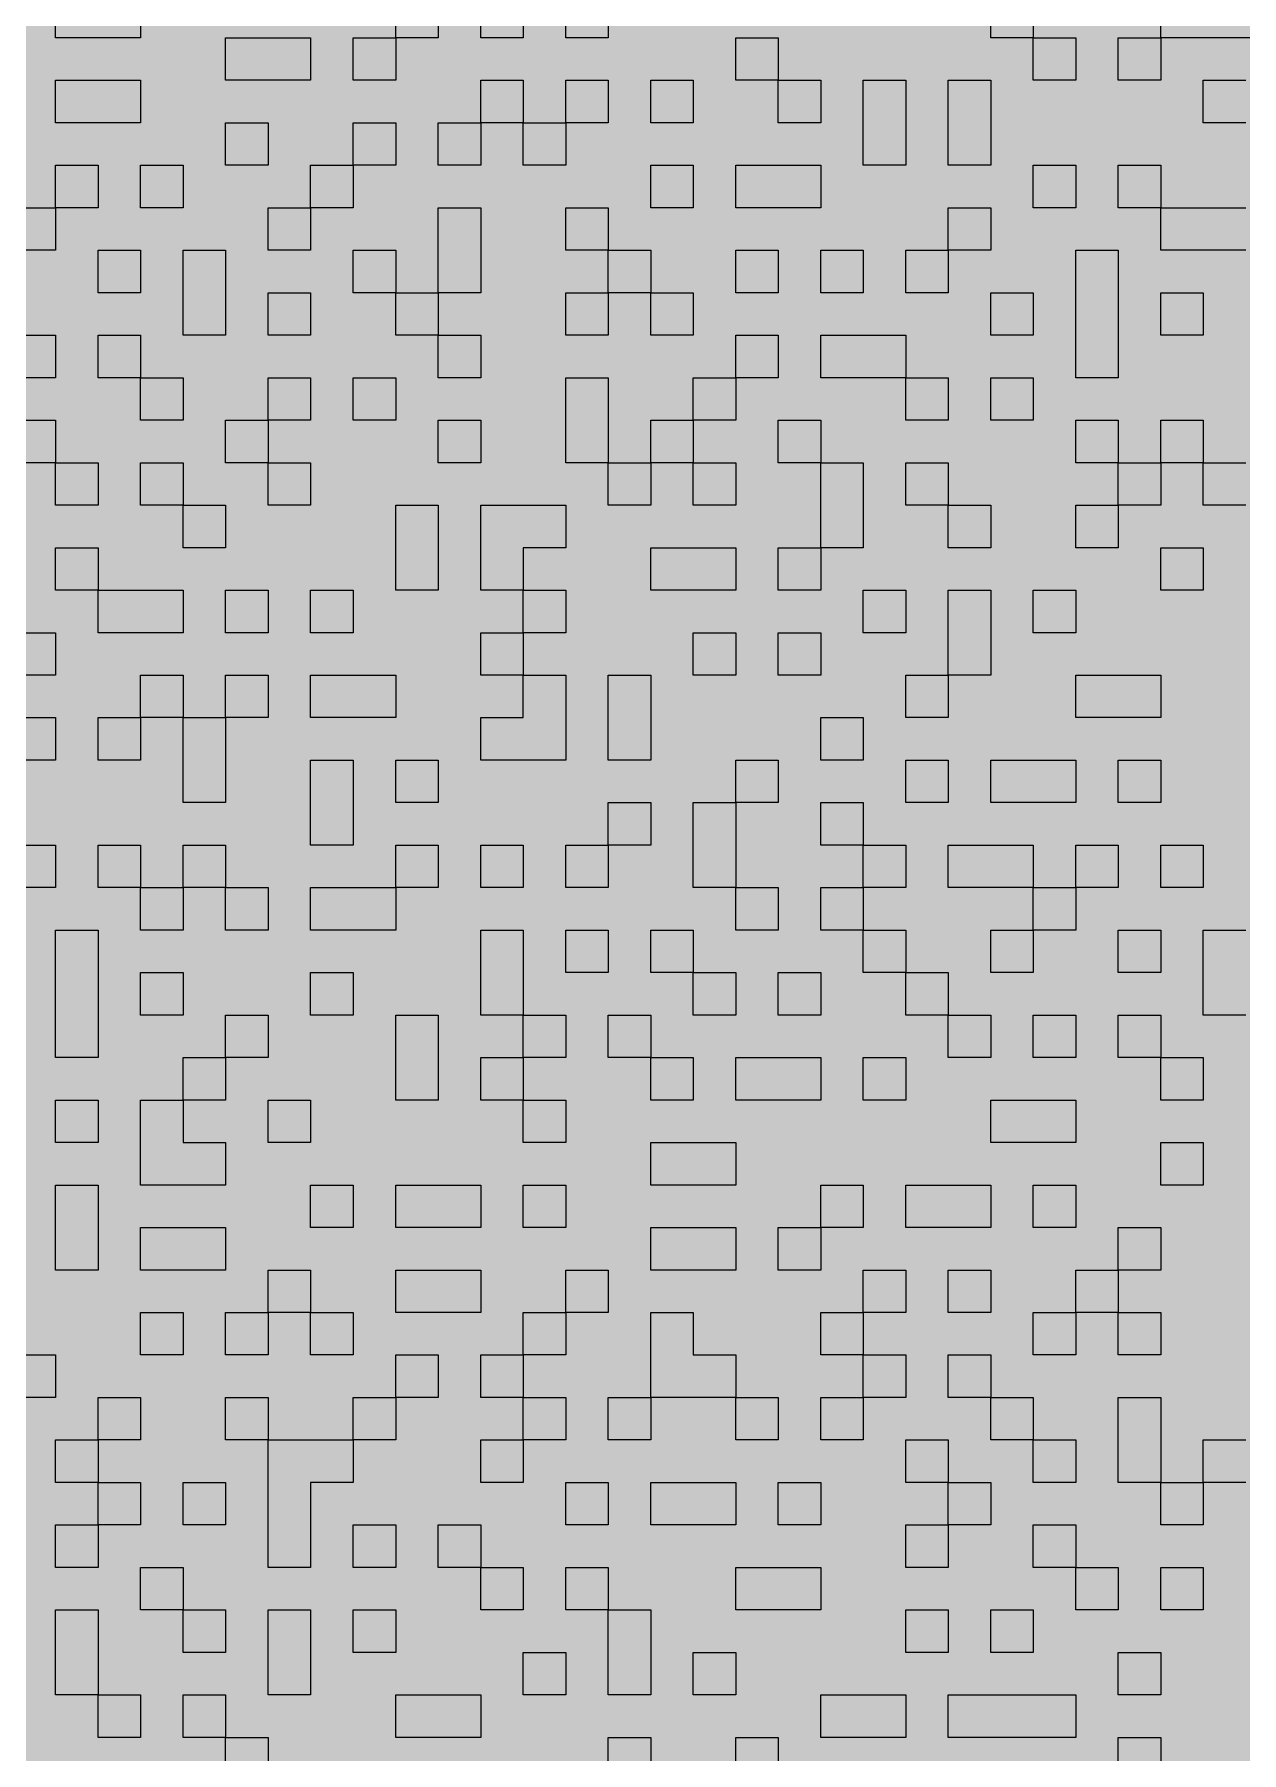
# Model space of a CAD drawing. Header units: millimetres. Extents: x 3.06 to 5.82, y 1.29 to 3.84.
# Drawn here: x 4.9314 to 4.982, y 2.6719 to 2.7439 of the extents above; entities that cross this region are included whole.
import ezdxf

# ---------------------------------------------------------------- set-up
doc = ezdxf.new("R2010")
doc.units = ezdxf.units.MM
doc.header["$MEASUREMENT"] = 0
for name, color, linetype in [('BottomLayer', 5, 'Continuous'), ('BottomOverlay', 54, 'Continuous'), ('BottomSolder', 6, 'Continuous'), ('MultiLayer', 9, 'Continuous'), ('TopLayer', 1, 'Continuous'), ('TopSolder', 216, 'Continuous'), ('ViaHoleLayer', 16, 'Continuous')]:
    doc.layers.add(name, color=color, linetype=linetype)

msp = doc.modelspace()

# ---------------------------------------------------------------- linework, layer by layer
at = {"layer": 'BottomLayer', "const_width": 0.008}
for points in [[(4.789, 2.497974), (5.156027, 2.865)], [(4.902535, 2.819071), (5.702, 2.019607)], [(4.789, 2.526258), (5.070086, 2.807344)], [(4.789, 2.554542), (5.038458, 2.804)], [(4.789, 2.582826), (5.010174, 2.804)], [(4.889546, 2.803776), (5.702, 1.991322)], [(4.873539, 2.791499), (5.702, 1.963038)], [(4.854232, 2.782522), (5.702, 1.934754)], [(4.830624, 2.777846), (5.596469, 2.012)]]:
    msp.add_lwpolyline(points, dxfattribs=at)
at = {"layer": 'BottomLayer', "const_width": 0.011811}
for points in [[(4.945426, 2.723889, 1), (4.957237, 2.723889, 1)], [(4.945315, 2.687889, 1), (4.957126, 2.687889, 1)]]:
    msp.add_lwpolyline(points, format="xyb", close=True, dxfattribs=at)
at = {"layer": 'BottomOverlay'}
for p, q in [((4.932274, 2.743787), (4.932274, 2.745568)), ((4.935837, 2.745568), (4.935837, 2.743787)), ((4.946528, 2.743787), (4.946528, 2.745568)), ((4.948309, 2.745568), (4.948309, 2.743787)), ((4.950091, 2.743787), (4.950091, 2.745568)), ((4.951873, 2.745568), (4.951873, 2.743787)), ((4.953655, 2.743787), (4.953655, 2.745568)), ((4.955437, 2.745568), (4.955437, 2.743787)), ((4.971472, 2.743787), (4.971472, 2.745568)), ((4.973254, 2.745568), (4.973254, 2.743787)), ((4.978599, 2.743787), (4.978599, 2.745568)), ((4.935837, 2.743787), (4.932274, 2.743787)), ((4.939401, 2.742005), (4.939401, 2.743787)), ((4.939401, 2.743787), (4.942964, 2.743787)), ((4.942964, 2.743787), (4.942964, 2.742005)), ((4.944746, 2.742005), (4.944746, 2.743787)), ((4.944746, 2.743787), (4.946528, 2.743787)), ((4.948309, 2.743787), (4.946528, 2.743787)), ((4.946528, 2.743787), (4.946528, 2.742005)), ((4.951873, 2.743787), (4.950091, 2.743787)), ((4.955437, 2.743787), (4.953655, 2.743787)), ((4.960782, 2.742005), (4.960782, 2.743787)), ((4.960782, 2.743787), (4.962563, 2.743787)), ((4.962563, 2.743787), (4.962563, 2.742005)), ((4.973254, 2.743787), (4.971472, 2.743787)), ((4.973254, 2.742005), (4.973254, 2.743787)), ((4.973254, 2.743787), (4.975035, 2.743787)), ((4.975035, 2.743787), (4.975035, 2.742005)), ((4.976817, 2.742005), (4.976817, 2.743787)), ((4.976817, 2.743787), (4.978599, 2.743787)), ((4.983944, 2.743787), (4.978599, 2.743787)), ((4.978599, 2.743787), (4.978599, 2.742005)), ((4.932274, 2.740223), (4.932274, 2.742005)), ((4.932274, 2.742005), (4.935837, 2.742005)), ((4.935837, 2.742005), (4.935837, 2.740223)), ((4.942964, 2.742005), (4.939401, 2.742005)), ((4.946528, 2.742005), (4.944746, 2.742005)), ((4.950091, 2.740223), (4.950091, 2.742005)), ((4.950091, 2.742005), (4.951873, 2.742005)), ((4.951873, 2.742005), (4.951873, 2.740223)), ((4.953655, 2.740223), (4.953655, 2.742005)), ((4.953655, 2.742005), (4.955437, 2.742005)), ((4.955437, 2.742005), (4.955437, 2.740223)), ((4.957218, 2.740223), (4.957218, 2.742005)), ((4.957218, 2.742005), (4.959, 2.742005)), ((4.959, 2.742005), (4.959, 2.740223)), ((4.962563, 2.742005), (4.960782, 2.742005)), ((4.962563, 2.740223), (4.962563, 2.742005)), ((4.962563, 2.742005), (4.964345, 2.742005)), ((4.964345, 2.742005), (4.964345, 2.740223)), ((4.966127, 2.740223), (4.966127, 2.742005)), ((4.966127, 2.742005), (4.967909, 2.742005)), ((4.967909, 2.742005), (4.967909, 2.740223)), ((4.96969, 2.740223), (4.96969, 2.742005)), ((4.96969, 2.742005), (4.971472, 2.742005)), ((4.971472, 2.742005), (4.971472, 2.740223)), ((4.975035, 2.742005), (4.973254, 2.742005)), ((4.978599, 2.742005), (4.976817, 2.742005)), ((4.980381, 2.740223), (4.980381, 2.742005)), ((4.980381, 2.742005), (4.982162, 2.742005)), ((4.935837, 2.740223), (4.932274, 2.740223)), ((4.939401, 2.738441), (4.939401, 2.740223)), ((4.939401, 2.740223), (4.941183, 2.740223)), ((4.941183, 2.740223), (4.941183, 2.738441)), ((4.944746, 2.738441), (4.944746, 2.740223)), ((4.944746, 2.740223), (4.946528, 2.740223)), ((4.946528, 2.740223), (4.946528, 2.738441)), ((4.948309, 2.738441), (4.948309, 2.740223)), ((4.948309, 2.740223), (4.950091, 2.740223)), ((4.951873, 2.740223), (4.950091, 2.740223)), ((4.950091, 2.740223), (4.950091, 2.738441)), ((4.951873, 2.738441), (4.951873, 2.740223)), ((4.951873, 2.740223), (4.953655, 2.740223)), ((4.955437, 2.740223), (4.953655, 2.740223)), ((4.953655, 2.740223), (4.953655, 2.738441)), ((4.959, 2.740223), (4.957218, 2.740223)), ((4.964345, 2.740223), (4.962563, 2.740223)), ((4.966127, 2.738441), (4.966127, 2.740223)), ((4.967909, 2.740223), (4.967909, 2.738441)), ((4.96969, 2.738441), (4.96969, 2.740223)), ((4.971472, 2.740223), (4.971472, 2.738441)), ((4.982162, 2.740223), (4.980381, 2.740223)), ((4.932274, 2.73666), (4.932274, 2.738441)), ((4.932274, 2.738441), (4.934056, 2.738441)), ((4.934056, 2.738441), (4.934056, 2.73666)), ((4.935837, 2.73666), (4.935837, 2.738441)), ((4.935837, 2.738441), (4.937619, 2.738441)), ((4.937619, 2.738441), (4.937619, 2.73666)), ((4.941183, 2.738441), (4.939401, 2.738441)), ((4.942964, 2.73666), (4.942964, 2.738441)), ((4.942964, 2.738441), (4.944746, 2.738441)), ((4.946528, 2.738441), (4.944746, 2.738441)), ((4.944746, 2.738441), (4.944746, 2.73666)), ((4.950091, 2.738441), (4.948309, 2.738441)), ((4.953655, 2.738441), (4.951873, 2.738441)), ((4.957218, 2.73666), (4.957218, 2.738441)), ((4.957218, 2.738441), (4.959, 2.738441)), ((4.959, 2.738441), (4.959, 2.73666)), ((4.960782, 2.73666), (4.960782, 2.738441)), ((4.960782, 2.738441), (4.964345, 2.738441)), ((4.964345, 2.738441), (4.964345, 2.73666)), ((4.967909, 2.738441), (4.966127, 2.738441)), ((4.971472, 2.738441), (4.96969, 2.738441)), ((4.973254, 2.73666), (4.973254, 2.738441)), ((4.973254, 2.738441), (4.975035, 2.738441)), ((4.975035, 2.738441), (4.975035, 2.73666)), ((4.976817, 2.73666), (4.976817, 2.738441)), ((4.976817, 2.738441), (4.978599, 2.738441)), ((4.978599, 2.738441), (4.978599, 2.73666)), ((4.930492, 2.73666), (4.932274, 2.73666)), ((4.934056, 2.73666), (4.932274, 2.73666)), ((4.932274, 2.73666), (4.932274, 2.734878)), ((4.937619, 2.73666), (4.935837, 2.73666)), ((4.941183, 2.734878), (4.941183, 2.73666)), ((4.941183, 2.73666), (4.942964, 2.73666)), ((4.944746, 2.73666), (4.942964, 2.73666)), ((4.942964, 2.73666), (4.942964, 2.734878)), ((4.948309, 2.734878), (4.948309, 2.73666)), ((4.948309, 2.73666), (4.950091, 2.73666)), ((4.950091, 2.73666), (4.950091, 2.734878)), ((4.953655, 2.734878), (4.953655, 2.73666)), ((4.953655, 2.73666), (4.955437, 2.73666)), ((4.955437, 2.73666), (4.955437, 2.734878)), ((4.959, 2.73666), (4.957218, 2.73666)), ((4.964345, 2.73666), (4.960782, 2.73666)), ((4.96969, 2.734878), (4.96969, 2.73666)), ((4.96969, 2.73666), (4.971472, 2.73666)), ((4.971472, 2.73666), (4.971472, 2.734878)), ((4.975035, 2.73666), (4.973254, 2.73666)), ((4.978599, 2.73666), (4.976817, 2.73666)), ((4.978599, 2.734878), (4.978599, 2.73666)), ((4.978599, 2.73666), (4.982162, 2.73666)), ((4.932274, 2.734878), (4.930492, 2.734878)), ((4.934056, 2.733096), (4.934056, 2.734878)), ((4.934056, 2.734878), (4.935837, 2.734878)), ((4.935837, 2.734878), (4.935837, 2.733096)), ((4.937619, 2.733096), (4.937619, 2.734878)), ((4.937619, 2.734878), (4.939401, 2.734878)), ((4.939401, 2.734878), (4.939401, 2.733096)), ((4.942964, 2.734878), (4.941183, 2.734878)), ((4.944746, 2.733096), (4.944746, 2.734878)), ((4.944746, 2.734878), (4.946528, 2.734878)), ((4.946528, 2.734878), (4.946528, 2.733096)), ((4.948309, 2.733096), (4.948309, 2.734878)), ((4.950091, 2.734878), (4.950091, 2.733096)), ((4.955437, 2.734878), (4.953655, 2.734878)), ((4.955437, 2.733096), (4.955437, 2.734878)), ((4.955437, 2.734878), (4.957218, 2.734878)), ((4.957218, 2.734878), (4.957218, 2.733096)), ((4.960782, 2.733096), (4.960782, 2.734878)), ((4.960782, 2.734878), (4.962563, 2.734878)), ((4.962563, 2.734878), (4.962563, 2.733096)), ((4.964345, 2.733096), (4.964345, 2.734878)), ((4.964345, 2.734878), (4.966127, 2.734878)), ((4.966127, 2.734878), (4.966127, 2.733096)), ((4.967909, 2.733096), (4.967909, 2.734878)), ((4.967909, 2.734878), (4.96969, 2.734878)), ((4.971472, 2.734878), (4.96969, 2.734878)), ((4.96969, 2.734878), (4.96969, 2.733096)), ((4.975035, 2.733096), (4.975035, 2.734878)), ((4.975035, 2.734878), (4.976817, 2.734878)), ((4.976817, 2.734878), (4.976817, 2.733096)), ((4.982162, 2.734878), (4.978599, 2.734878)), ((4.935837, 2.733096), (4.934056, 2.733096)), ((4.937619, 2.731314), (4.937619, 2.733096)), ((4.939401, 2.733096), (4.939401, 2.731314)), ((4.941183, 2.731314), (4.941183, 2.733096)), ((4.941183, 2.733096), (4.942964, 2.733096)), ((4.942964, 2.733096), (4.942964, 2.731314)), ((4.946528, 2.733096), (4.944746, 2.733096)), ((4.946528, 2.731314), (4.946528, 2.733096)), ((4.946528, 2.733096), (4.948309, 2.733096)), ((4.950091, 2.733096), (4.948309, 2.733096)), ((4.948309, 2.733096), (4.948309, 2.731314)), ((4.953655, 2.731314), (4.953655, 2.733096)), ((4.953655, 2.733096), (4.955437, 2.733096)), ((4.957218, 2.733096), (4.955437, 2.733096)), ((4.955437, 2.733096), (4.955437, 2.731314)), ((4.957218, 2.731314), (4.957218, 2.733096)), ((4.957218, 2.733096), (4.959, 2.733096)), ((4.959, 2.733096), (4.959, 2.731314)), ((4.962563, 2.733096), (4.960782, 2.733096)), ((4.966127, 2.733096), (4.964345, 2.733096)), ((4.96969, 2.733096), (4.967909, 2.733096)), ((4.971472, 2.731314), (4.971472, 2.733096)), ((4.971472, 2.733096), (4.973254, 2.733096)), ((4.973254, 2.733096), (4.973254, 2.731314)), ((4.975035, 2.731314), (4.975035, 2.733096)), ((4.976817, 2.733096), (4.976817, 2.731314)), ((4.978599, 2.731314), (4.978599, 2.733096)), ((4.978599, 2.733096), (4.980381, 2.733096)), ((4.980381, 2.733096), (4.980381, 2.731314)), ((4.930492, 2.731314), (4.932274, 2.731314)), ((4.932274, 2.731314), (4.932274, 2.729533)), ((4.934056, 2.729533), (4.934056, 2.731314)), ((4.934056, 2.731314), (4.935837, 2.731314)), ((4.935837, 2.731314), (4.935837, 2.729533)), ((4.939401, 2.731314), (4.937619, 2.731314)), ((4.942964, 2.731314), (4.941183, 2.731314)), ((4.948309, 2.731314), (4.946528, 2.731314)), ((4.948309, 2.729533), (4.948309, 2.731314)), ((4.948309, 2.731314), (4.950091, 2.731314)), ((4.950091, 2.731314), (4.950091, 2.729533)), ((4.955437, 2.731314), (4.953655, 2.731314)), ((4.959, 2.731314), (4.957218, 2.731314)), ((4.960782, 2.729533), (4.960782, 2.731314)), ((4.960782, 2.731314), (4.962563, 2.731314)), ((4.962563, 2.731314), (4.962563, 2.729533)), ((4.964345, 2.729533), (4.964345, 2.731314)), ((4.964345, 2.731314), (4.967909, 2.731314)), ((4.967909, 2.731314), (4.967909, 2.729533)), ((4.973254, 2.731314), (4.971472, 2.731314)), ((4.975035, 2.729533), (4.975035, 2.731314)), ((4.976817, 2.731314), (4.976817, 2.729533)), ((4.980381, 2.731314), (4.978599, 2.731314)), ((4.932274, 2.729533), (4.930492, 2.729533)), ((4.935837, 2.729533), (4.934056, 2.729533)), ((4.935837, 2.727751), (4.935837, 2.729533)), ((4.935837, 2.729533), (4.937619, 2.729533)), ((4.937619, 2.729533), (4.937619, 2.727751)), ((4.941183, 2.727751), (4.941183, 2.729533)), ((4.941183, 2.729533), (4.942964, 2.729533)), ((4.942964, 2.729533), (4.942964, 2.727751)), ((4.944746, 2.727751), (4.944746, 2.729533)), ((4.944746, 2.729533), (4.946528, 2.729533)), ((4.946528, 2.729533), (4.946528, 2.727751)), ((4.950091, 2.729533), (4.948309, 2.729533)), ((4.953655, 2.727751), (4.953655, 2.729533)), ((4.953655, 2.729533), (4.955437, 2.729533)), ((4.955437, 2.729533), (4.955437, 2.727751)), ((4.959, 2.727751), (4.959, 2.729533)), ((4.959, 2.729533), (4.960782, 2.729533)), ((4.962563, 2.729533), (4.960782, 2.729533)), ((4.960782, 2.729533), (4.960782, 2.727751)), ((4.967909, 2.729533), (4.964345, 2.729533)), ((4.967909, 2.727751), (4.967909, 2.729533)), ((4.967909, 2.729533), (4.96969, 2.729533)), ((4.96969, 2.729533), (4.96969, 2.727751)), ((4.971472, 2.727751), (4.971472, 2.729533)), ((4.971472, 2.729533), (4.973254, 2.729533)), ((4.973254, 2.729533), (4.973254, 2.727751)), ((4.976817, 2.729533), (4.975035, 2.729533)), ((4.928711, 2.727751), (4.932274, 2.727751)), ((4.932274, 2.727751), (4.932274, 2.725969)), ((4.937619, 2.727751), (4.935837, 2.727751)), ((4.939401, 2.725969), (4.939401, 2.727751)), ((4.939401, 2.727751), (4.941183, 2.727751)), ((4.942964, 2.727751), (4.941183, 2.727751)), ((4.941183, 2.727751), (4.941183, 2.725969)), ((4.946528, 2.727751), (4.944746, 2.727751)), ((4.948309, 2.725969), (4.948309, 2.727751)), ((4.948309, 2.727751), (4.950091, 2.727751)), ((4.950091, 2.727751), (4.950091, 2.725969)), ((4.953655, 2.725969), (4.953655, 2.727751)), ((4.955437, 2.727751), (4.955437, 2.725969)), ((4.957218, 2.725969), (4.957218, 2.727751)), ((4.957218, 2.727751), (4.959, 2.727751)), ((4.960782, 2.727751), (4.959, 2.727751)), ((4.959, 2.727751), (4.959, 2.725969)), ((4.962563, 2.725969), (4.962563, 2.727751)), ((4.962563, 2.727751), (4.964345, 2.727751)), ((4.964345, 2.727751), (4.964345, 2.725969)), ((4.96969, 2.727751), (4.967909, 2.727751)), ((4.973254, 2.727751), (4.971472, 2.727751)), ((4.975035, 2.725969), (4.975035, 2.727751)), ((4.975035, 2.727751), (4.976817, 2.727751)), ((4.976817, 2.727751), (4.976817, 2.725969)), ((4.978599, 2.725969), (4.978599, 2.727751)), ((4.978599, 2.727751), (4.980381, 2.727751)), ((4.980381, 2.727751), (4.980381, 2.725969)), ((4.932274, 2.725969), (4.928711, 2.725969)), ((4.932274, 2.724187), (4.932274, 2.725969)), ((4.932274, 2.725969), (4.934056, 2.725969)), ((4.934056, 2.725969), (4.934056, 2.724187)), ((4.935837, 2.724187), (4.935837, 2.725969)), ((4.935837, 2.725969), (4.937619, 2.725969)), ((4.937619, 2.725969), (4.937619, 2.724187)), ((4.941183, 2.725969), (4.939401, 2.725969)), ((4.941183, 2.724187), (4.941183, 2.725969)), ((4.941183, 2.725969), (4.942964, 2.725969)), ((4.942964, 2.725969), (4.942964, 2.724187)), ((4.950091, 2.725969), (4.948309, 2.725969)), ((4.955437, 2.725969), (4.953655, 2.725969)), ((4.955437, 2.724187), (4.955437, 2.725969)), ((4.955437, 2.725969), (4.957218, 2.725969)), ((4.959, 2.725969), (4.957218, 2.725969)), ((4.957218, 2.725969), (4.957218, 2.724187)), ((4.959, 2.724187), (4.959, 2.725969)), ((4.959, 2.725969), (4.960782, 2.725969)), ((4.960782, 2.725969), (4.960782, 2.724187)), ((4.964345, 2.725969), (4.962563, 2.725969)), ((4.964345, 2.724187), (4.964345, 2.725969)), ((4.964345, 2.725969), (4.966127, 2.725969)), ((4.966127, 2.725969), (4.966127, 2.724187)), ((4.967909, 2.724187), (4.967909, 2.725969)), ((4.967909, 2.725969), (4.96969, 2.725969)), ((4.96969, 2.725969), (4.96969, 2.724187)), ((4.976817, 2.725969), (4.975035, 2.725969)), ((4.976817, 2.724187), (4.976817, 2.725969)), ((4.976817, 2.725969), (4.978599, 2.725969)), ((4.980381, 2.725969), (4.978599, 2.725969)), ((4.978599, 2.725969), (4.978599, 2.724187)), ((4.980381, 2.724187), (4.980381, 2.725969)), ((4.980381, 2.725969), (4.982162, 2.725969)), ((4.934056, 2.724187), (4.932274, 2.724187)), ((4.937619, 2.724187), (4.935837, 2.724187)), ((4.937619, 2.722406), (4.937619, 2.724187)), ((4.937619, 2.724187), (4.939401, 2.724187)), ((4.939401, 2.724187), (4.939401, 2.722406)), ((4.942964, 2.724187), (4.941183, 2.724187)), ((4.946528, 2.722406), (4.946528, 2.724187)), ((4.946528, 2.724187), (4.948309, 2.724187)), ((4.948309, 2.724187), (4.948309, 2.722406)), ((4.950091, 2.722406), (4.950091, 2.724187)), ((4.950091, 2.724187), (4.953655, 2.724187)), ((4.953655, 2.724187), (4.953655, 2.722406)), ((4.957218, 2.724187), (4.955437, 2.724187)), ((4.960782, 2.724187), (4.959, 2.724187)), ((4.964345, 2.722406), (4.964345, 2.724187)), ((4.966127, 2.724187), (4.966127, 2.722406)), ((4.96969, 2.724187), (4.967909, 2.724187)), ((4.96969, 2.722406), (4.96969, 2.724187)), ((4.96969, 2.724187), (4.971472, 2.724187)), ((4.971472, 2.724187), (4.971472, 2.722406)), ((4.975035, 2.722406), (4.975035, 2.724187)), ((4.975035, 2.724187), (4.976817, 2.724187)), ((4.978599, 2.724187), (4.976817, 2.724187)), ((4.976817, 2.724187), (4.976817, 2.722406)), ((4.982162, 2.724187), (4.980381, 2.724187)), ((4.932274, 2.720624), (4.932274, 2.722406)), ((4.932274, 2.722406), (4.934056, 2.722406)), ((4.934056, 2.722406), (4.934056, 2.720624)), ((4.939401, 2.722406), (4.937619, 2.722406)), ((4.946528, 2.720624), (4.946528, 2.722406)), ((4.948309, 2.722406), (4.948309, 2.720624)), ((4.950091, 2.720624), (4.950091, 2.722406)), ((4.953655, 2.722406), (4.951873, 2.722406)), ((4.951873, 2.722406), (4.951873, 2.720624)), ((4.957218, 2.720624), (4.957218, 2.722406)), ((4.957218, 2.722406), (4.960782, 2.722406)), ((4.960782, 2.722406), (4.960782, 2.720624)), ((4.962563, 2.720624), (4.962563, 2.722406)), ((4.962563, 2.722406), (4.964345, 2.722406)), ((4.966127, 2.722406), (4.964345, 2.722406)), ((4.964345, 2.722406), (4.964345, 2.720624)), ((4.971472, 2.722406), (4.96969, 2.722406)), ((4.976817, 2.722406), (4.975035, 2.722406)), ((4.978599, 2.720624), (4.978599, 2.722406)), ((4.978599, 2.722406), (4.980381, 2.722406)), ((4.980381, 2.722406), (4.980381, 2.720624)), ((4.934056, 2.720624), (4.932274, 2.720624)), ((4.934056, 2.718842), (4.934056, 2.720624)), ((4.934056, 2.720624), (4.937619, 2.720624)), ((4.937619, 2.720624), (4.937619, 2.718842)), ((4.939401, 2.718842), (4.939401, 2.720624)), ((4.939401, 2.720624), (4.941183, 2.720624)), ((4.941183, 2.720624), (4.941183, 2.718842)), ((4.942964, 2.718842), (4.942964, 2.720624)), ((4.942964, 2.720624), (4.944746, 2.720624)), ((4.944746, 2.720624), (4.944746, 2.718842)), ((4.948309, 2.720624), (4.946528, 2.720624)), ((4.951873, 2.720624), (4.950091, 2.720624)), ((4.951873, 2.718842), (4.951873, 2.720624)), ((4.951873, 2.720624), (4.953655, 2.720624)), ((4.953655, 2.720624), (4.953655, 2.718842)), ((4.960782, 2.720624), (4.957218, 2.720624)), ((4.964345, 2.720624), (4.962563, 2.720624)), ((4.966127, 2.718842), (4.966127, 2.720624)), ((4.966127, 2.720624), (4.967909, 2.720624)), ((4.967909, 2.720624), (4.967909, 2.718842)), ((4.96969, 2.718842), (4.96969, 2.720624)), ((4.96969, 2.720624), (4.971472, 2.720624)), ((4.971472, 2.720624), (4.971472, 2.718842)), ((4.973254, 2.718842), (4.973254, 2.720624)), ((4.973254, 2.720624), (4.975035, 2.720624)), ((4.975035, 2.720624), (4.975035, 2.718842)), ((4.980381, 2.720624), (4.978599, 2.720624)), ((4.930492, 2.718842), (4.932274, 2.718842)), ((4.932274, 2.718842), (4.932274, 2.717061)), ((4.937619, 2.718842), (4.934056, 2.718842)), ((4.941183, 2.718842), (4.939401, 2.718842)), ((4.944746, 2.718842), (4.942964, 2.718842)), ((4.950091, 2.717061), (4.950091, 2.718842)), ((4.950091, 2.718842), (4.951873, 2.718842)), ((4.953655, 2.718842), (4.951873, 2.718842)), ((4.951873, 2.718842), (4.951873, 2.717061)), ((4.959, 2.717061), (4.959, 2.718842)), ((4.959, 2.718842), (4.960782, 2.718842)), ((4.960782, 2.718842), (4.960782, 2.717061)), ((4.962563, 2.717061), (4.962563, 2.718842)), ((4.962563, 2.718842), (4.964345, 2.718842)), ((4.964345, 2.718842), (4.964345, 2.717061)), ((4.967909, 2.718842), (4.966127, 2.718842)), ((4.96969, 2.717061), (4.96969, 2.718842)), ((4.971472, 2.718842), (4.971472, 2.717061)), ((4.975035, 2.718842), (4.973254, 2.718842)), ((4.932274, 2.717061), (4.930492, 2.717061)), ((4.935837, 2.715279), (4.935837, 2.717061)), ((4.935837, 2.717061), (4.937619, 2.717061)), ((4.937619, 2.717061), (4.937619, 2.715279)), ((4.939401, 2.715279), (4.939401, 2.717061)), ((4.939401, 2.717061), (4.941183, 2.717061)), ((4.941183, 2.717061), (4.941183, 2.715279)), ((4.942964, 2.715279), (4.942964, 2.717061)), ((4.942964, 2.717061), (4.946528, 2.717061)), ((4.946528, 2.717061), (4.946528, 2.715279)), ((4.951873, 2.717061), (4.950091, 2.717061)), ((4.951873, 2.715279), (4.951873, 2.717061)), ((4.951873, 2.717061), (4.953655, 2.717061)), ((4.953655, 2.717061), (4.953655, 2.715279)), ((4.955437, 2.715279), (4.955437, 2.717061)), ((4.955437, 2.717061), (4.957218, 2.717061)), ((4.957218, 2.717061), (4.957218, 2.715279)), ((4.960782, 2.717061), (4.959, 2.717061)), ((4.964345, 2.717061), (4.962563, 2.717061)), ((4.967909, 2.715279), (4.967909, 2.717061)), ((4.967909, 2.717061), (4.96969, 2.717061)), ((4.971472, 2.717061), (4.96969, 2.717061)), ((4.96969, 2.717061), (4.96969, 2.715279)), ((4.975035, 2.715279), (4.975035, 2.717061)), ((4.975035, 2.717061), (4.978599, 2.717061)), ((4.978599, 2.717061), (4.978599, 2.715279)), ((4.930492, 2.715279), (4.932274, 2.715279)), ((4.932274, 2.715279), (4.932274, 2.713497)), ((4.934056, 2.713497), (4.934056, 2.715279)), ((4.934056, 2.715279), (4.935837, 2.715279)), ((4.937619, 2.715279), (4.935837, 2.715279)), ((4.935837, 2.715279), (4.935837, 2.713497)), ((4.937619, 2.713497), (4.937619, 2.715279)), ((4.937619, 2.715279), (4.939401, 2.715279)), ((4.941183, 2.715279), (4.939401, 2.715279)), ((4.939401, 2.715279), (4.939401, 2.713497)), ((4.946528, 2.715279), (4.942964, 2.715279)), ((4.950091, 2.713497), (4.950091, 2.715279)), ((4.950091, 2.715279), (4.951873, 2.715279)), ((4.953655, 2.715279), (4.953655, 2.713497)), ((4.955437, 2.713497), (4.955437, 2.715279)), ((4.957218, 2.715279), (4.957218, 2.713497)), ((4.964345, 2.713497), (4.964345, 2.715279)), ((4.964345, 2.715279), (4.966127, 2.715279)), ((4.966127, 2.715279), (4.966127, 2.713497)), ((4.96969, 2.715279), (4.967909, 2.715279)), ((4.978599, 2.715279), (4.975035, 2.715279)), ((4.932274, 2.713497), (4.930492, 2.713497)), ((4.935837, 2.713497), (4.934056, 2.713497)), ((4.937619, 2.711715), (4.937619, 2.713497)), ((4.939401, 2.713497), (4.939401, 2.711715)), ((4.942964, 2.711715), (4.942964, 2.713497)), ((4.942964, 2.713497), (4.944746, 2.713497)), ((4.944746, 2.713497), (4.944746, 2.711715)), ((4.946528, 2.711715), (4.946528, 2.713497)), ((4.946528, 2.713497), (4.948309, 2.713497)), ((4.948309, 2.713497), (4.948309, 2.711715)), ((4.953655, 2.713497), (4.950091, 2.713497)), ((4.957218, 2.713497), (4.955437, 2.713497)), ((4.960782, 2.711715), (4.960782, 2.713497)), ((4.960782, 2.713497), (4.962563, 2.713497)), ((4.962563, 2.713497), (4.962563, 2.711715)), ((4.966127, 2.713497), (4.964345, 2.713497)), ((4.967909, 2.711715), (4.967909, 2.713497)), ((4.967909, 2.713497), (4.96969, 2.713497)), ((4.96969, 2.713497), (4.96969, 2.711715)), ((4.971472, 2.711715), (4.971472, 2.713497)), ((4.971472, 2.713497), (4.975035, 2.713497)), ((4.975035, 2.713497), (4.975035, 2.711715)), ((4.976817, 2.711715), (4.976817, 2.713497)), ((4.976817, 2.713497), (4.978599, 2.713497)), ((4.978599, 2.713497), (4.978599, 2.711715)), ((4.939401, 2.711715), (4.937619, 2.711715)), ((4.942964, 2.709934), (4.942964, 2.711715)), ((4.944746, 2.711715), (4.944746, 2.709934)), ((4.948309, 2.711715), (4.946528, 2.711715)), ((4.955437, 2.709934), (4.955437, 2.711715)), ((4.955437, 2.711715), (4.957218, 2.711715)), ((4.957218, 2.711715), (4.957218, 2.709934)), ((4.959, 2.709934), (4.959, 2.711715)), ((4.959, 2.711715), (4.960782, 2.711715)), ((4.962563, 2.711715), (4.960782, 2.711715)), ((4.960782, 2.711715), (4.960782, 2.709934)), ((4.964345, 2.709934), (4.964345, 2.711715)), ((4.964345, 2.711715), (4.966127, 2.711715)), ((4.966127, 2.711715), (4.966127, 2.709934)), ((4.96969, 2.711715), (4.967909, 2.711715)), ((4.975035, 2.711715), (4.971472, 2.711715)), ((4.978599, 2.711715), (4.976817, 2.711715)), ((4.930492, 2.709934), (4.932274, 2.709934)), ((4.932274, 2.709934), (4.932274, 2.708152)), ((4.934056, 2.708152), (4.934056, 2.709934)), ((4.934056, 2.709934), (4.935837, 2.709934)), ((4.935837, 2.709934), (4.935837, 2.708152)), ((4.937619, 2.708152), (4.937619, 2.709934)), ((4.937619, 2.709934), (4.939401, 2.709934)), ((4.939401, 2.709934), (4.939401, 2.708152)), ((4.944746, 2.709934), (4.942964, 2.709934)), ((4.946528, 2.708152), (4.946528, 2.709934)), ((4.946528, 2.709934), (4.948309, 2.709934)), ((4.948309, 2.709934), (4.948309, 2.708152)), ((4.950091, 2.708152), (4.950091, 2.709934)), ((4.950091, 2.709934), (4.951873, 2.709934)), ((4.951873, 2.709934), (4.951873, 2.708152)), ((4.953655, 2.708152), (4.953655, 2.709934)), ((4.953655, 2.709934), (4.955437, 2.709934)), ((4.957218, 2.709934), (4.955437, 2.709934)), ((4.955437, 2.709934), (4.955437, 2.708152)), ((4.959, 2.708152), (4.959, 2.709934)), ((4.960782, 2.709934), (4.960782, 2.708152)), ((4.966127, 2.709934), (4.964345, 2.709934)), ((4.966127, 2.708152), (4.966127, 2.709934)), ((4.966127, 2.709934), (4.967909, 2.709934)), ((4.967909, 2.709934), (4.967909, 2.708152)), ((4.96969, 2.708152), (4.96969, 2.709934)), ((4.96969, 2.709934), (4.973254, 2.709934)), ((4.973254, 2.709934), (4.973254, 2.708152)), ((4.975035, 2.708152), (4.975035, 2.709934)), ((4.975035, 2.709934), (4.976817, 2.709934)), ((4.976817, 2.709934), (4.976817, 2.708152)), ((4.978599, 2.708152), (4.978599, 2.709934)), ((4.978599, 2.709934), (4.980381, 2.709934)), ((4.980381, 2.709934), (4.980381, 2.708152)), ((4.932274, 2.708152), (4.930492, 2.708152)), ((4.935837, 2.708152), (4.934056, 2.708152)), ((4.935837, 2.70637), (4.935837, 2.708152)), ((4.935837, 2.708152), (4.937619, 2.708152)), ((4.939401, 2.708152), (4.937619, 2.708152)), ((4.937619, 2.708152), (4.937619, 2.70637)), ((4.939401, 2.70637), (4.939401, 2.708152)), ((4.939401, 2.708152), (4.941183, 2.708152)), ((4.941183, 2.708152), (4.941183, 2.70637)), ((4.942964, 2.70637), (4.942964, 2.708152)), ((4.942964, 2.708152), (4.946528, 2.708152)), ((4.948309, 2.708152), (4.946528, 2.708152)), ((4.946528, 2.708152), (4.946528, 2.70637)), ((4.951873, 2.708152), (4.950091, 2.708152)), ((4.955437, 2.708152), (4.953655, 2.708152)), ((4.960782, 2.708152), (4.959, 2.708152)), ((4.960782, 2.70637), (4.960782, 2.708152)), ((4.960782, 2.708152), (4.962563, 2.708152)), ((4.962563, 2.708152), (4.962563, 2.70637)), ((4.964345, 2.70637), (4.964345, 2.708152)), ((4.964345, 2.708152), (4.966127, 2.708152)), ((4.967909, 2.708152), (4.966127, 2.708152)), ((4.966127, 2.708152), (4.966127, 2.70637)), ((4.973254, 2.708152), (4.96969, 2.708152)), ((4.973254, 2.70637), (4.973254, 2.708152)), ((4.973254, 2.708152), (4.975035, 2.708152)), ((4.976817, 2.708152), (4.975035, 2.708152)), ((4.975035, 2.708152), (4.975035, 2.70637)), ((4.980381, 2.708152), (4.978599, 2.708152)), ((4.932274, 2.704588), (4.932274, 2.70637)), ((4.932274, 2.70637), (4.934056, 2.70637)), ((4.934056, 2.70637), (4.934056, 2.704588)), ((4.937619, 2.70637), (4.935837, 2.70637)), ((4.941183, 2.70637), (4.939401, 2.70637)), ((4.946528, 2.70637), (4.942964, 2.70637)), ((4.950091, 2.704588), (4.950091, 2.70637)), ((4.950091, 2.70637), (4.951873, 2.70637)), ((4.951873, 2.70637), (4.951873, 2.704588)), ((4.953655, 2.704588), (4.953655, 2.70637)), ((4.953655, 2.70637), (4.955437, 2.70637)), ((4.955437, 2.70637), (4.955437, 2.704588)), ((4.957218, 2.704588), (4.957218, 2.70637)), ((4.957218, 2.70637), (4.959, 2.70637)), ((4.959, 2.70637), (4.959, 2.704588)), ((4.962563, 2.70637), (4.960782, 2.70637)), ((4.966127, 2.70637), (4.964345, 2.70637)), ((4.966127, 2.704588), (4.966127, 2.70637)), ((4.966127, 2.70637), (4.967909, 2.70637)), ((4.967909, 2.70637), (4.967909, 2.704588)), ((4.971472, 2.704588), (4.971472, 2.70637)), ((4.971472, 2.70637), (4.973254, 2.70637)), ((4.975035, 2.70637), (4.973254, 2.70637)), ((4.973254, 2.70637), (4.973254, 2.704588)), ((4.976817, 2.704588), (4.976817, 2.70637)), ((4.976817, 2.70637), (4.978599, 2.70637)), ((4.978599, 2.70637), (4.978599, 2.704588)), ((4.980381, 2.704588), (4.980381, 2.70637)), ((4.980381, 2.70637), (4.982162, 2.70637)), ((4.932274, 2.702807), (4.932274, 2.704588)), ((4.934056, 2.704588), (4.934056, 2.702807)), ((4.935837, 2.702807), (4.935837, 2.704588)), ((4.935837, 2.704588), (4.937619, 2.704588)), ((4.937619, 2.704588), (4.937619, 2.702807)), ((4.942964, 2.702807), (4.942964, 2.704588)), ((4.942964, 2.704588), (4.944746, 2.704588)), ((4.944746, 2.704588), (4.944746, 2.702807)), ((4.950091, 2.702807), (4.950091, 2.704588)), ((4.951873, 2.704588), (4.951873, 2.702807)), ((4.955437, 2.704588), (4.953655, 2.704588)), ((4.959, 2.704588), (4.957218, 2.704588)), ((4.959, 2.702807), (4.959, 2.704588)), ((4.959, 2.704588), (4.960782, 2.704588)), ((4.960782, 2.704588), (4.960782, 2.702807)), ((4.962563, 2.702807), (4.962563, 2.704588)), ((4.962563, 2.704588), (4.964345, 2.704588)), ((4.964345, 2.704588), (4.964345, 2.702807)), ((4.967909, 2.704588), (4.966127, 2.704588)), ((4.967909, 2.702807), (4.967909, 2.704588)), ((4.967909, 2.704588), (4.96969, 2.704588)), ((4.96969, 2.704588), (4.96969, 2.702807)), ((4.973254, 2.704588), (4.971472, 2.704588)), ((4.978599, 2.704588), (4.976817, 2.704588)), ((4.980381, 2.702807), (4.980381, 2.704588)), ((4.932274, 2.701025), (4.932274, 2.702807)), ((4.934056, 2.702807), (4.934056, 2.701025)), ((4.937619, 2.702807), (4.935837, 2.702807)), ((4.939401, 2.701025), (4.939401, 2.702807)), ((4.939401, 2.702807), (4.941183, 2.702807)), ((4.941183, 2.702807), (4.941183, 2.701025)), ((4.944746, 2.702807), (4.942964, 2.702807)), ((4.946528, 2.701025), (4.946528, 2.702807)), ((4.946528, 2.702807), (4.948309, 2.702807)), ((4.948309, 2.702807), (4.948309, 2.701025)), ((4.951873, 2.702807), (4.950091, 2.702807)), ((4.951873, 2.701025), (4.951873, 2.702807)), ((4.951873, 2.702807), (4.953655, 2.702807)), ((4.953655, 2.702807), (4.953655, 2.701025)), ((4.955437, 2.701025), (4.955437, 2.702807)), ((4.955437, 2.702807), (4.957218, 2.702807)), ((4.957218, 2.702807), (4.957218, 2.701025)), ((4.960782, 2.702807), (4.959, 2.702807)), ((4.964345, 2.702807), (4.962563, 2.702807)), ((4.96969, 2.702807), (4.967909, 2.702807)), ((4.96969, 2.701025), (4.96969, 2.702807)), ((4.96969, 2.702807), (4.971472, 2.702807)), ((4.971472, 2.702807), (4.971472, 2.701025)), ((4.973254, 2.701025), (4.973254, 2.702807)), ((4.973254, 2.702807), (4.975035, 2.702807)), ((4.975035, 2.702807), (4.975035, 2.701025)), ((4.976817, 2.701025), (4.976817, 2.702807)), ((4.976817, 2.702807), (4.978599, 2.702807)), ((4.978599, 2.702807), (4.978599, 2.701025)), ((4.982162, 2.702807), (4.980381, 2.702807)), ((4.934056, 2.701025), (4.932274, 2.701025)), ((4.937619, 2.699243), (4.937619, 2.701025)), ((4.937619, 2.701025), (4.939401, 2.701025)), ((4.941183, 2.701025), (4.939401, 2.701025)), ((4.939401, 2.701025), (4.939401, 2.699243)), ((4.946528, 2.699243), (4.946528, 2.701025)), ((4.948309, 2.701025), (4.948309, 2.699243)), ((4.950091, 2.699243), (4.950091, 2.701025)), ((4.950091, 2.701025), (4.951873, 2.701025)), ((4.953655, 2.701025), (4.951873, 2.701025)), ((4.951873, 2.701025), (4.951873, 2.699243)), ((4.957218, 2.701025), (4.955437, 2.701025)), ((4.957218, 2.699243), (4.957218, 2.701025)), ((4.957218, 2.701025), (4.959, 2.701025)), ((4.959, 2.701025), (4.959, 2.699243)), ((4.960782, 2.699243), (4.960782, 2.701025)), ((4.960782, 2.701025), (4.964345, 2.701025)), ((4.964345, 2.701025), (4.964345, 2.699243)), ((4.966127, 2.699243), (4.966127, 2.701025)), ((4.966127, 2.701025), (4.967909, 2.701025)), ((4.967909, 2.701025), (4.967909, 2.699243)), ((4.971472, 2.701025), (4.96969, 2.701025)), ((4.975035, 2.701025), (4.973254, 2.701025)), ((4.978599, 2.701025), (4.976817, 2.701025)), ((4.978599, 2.699243), (4.978599, 2.701025)), ((4.978599, 2.701025), (4.980381, 2.701025)), ((4.980381, 2.701025), (4.980381, 2.699243)), ((4.932274, 2.697462), (4.932274, 2.699243)), ((4.932274, 2.699243), (4.934056, 2.699243)), ((4.934056, 2.699243), (4.934056, 2.697462)), ((4.935837, 2.697462), (4.935837, 2.699243)), ((4.935837, 2.699243), (4.937619, 2.699243)), ((4.939401, 2.699243), (4.937619, 2.699243)), ((4.937619, 2.699243), (4.937619, 2.697462)), ((4.941183, 2.697462), (4.941183, 2.699243)), ((4.941183, 2.699243), (4.942964, 2.699243)), ((4.942964, 2.699243), (4.942964, 2.697462)), ((4.948309, 2.699243), (4.946528, 2.699243)), ((4.951873, 2.699243), (4.950091, 2.699243)), ((4.951873, 2.697462), (4.951873, 2.699243)), ((4.951873, 2.699243), (4.953655, 2.699243)), ((4.953655, 2.699243), (4.953655, 2.697462)), ((4.959, 2.699243), (4.957218, 2.699243)), ((4.964345, 2.699243), (4.960782, 2.699243)), ((4.967909, 2.699243), (4.966127, 2.699243)), ((4.971472, 2.697462), (4.971472, 2.699243)), ((4.971472, 2.699243), (4.975035, 2.699243)), ((4.975035, 2.699243), (4.975035, 2.697462)), ((4.980381, 2.699243), (4.978599, 2.699243)), ((4.934056, 2.697462), (4.932274, 2.697462)), ((4.935837, 2.69568), (4.935837, 2.697462)), ((4.937619, 2.697462), (4.939401, 2.697462)), ((4.939401, 2.697462), (4.939401, 2.69568)), ((4.942964, 2.697462), (4.941183, 2.697462)), ((4.953655, 2.697462), (4.951873, 2.697462)), ((4.957218, 2.69568), (4.957218, 2.697462)), ((4.957218, 2.697462), (4.960782, 2.697462)), ((4.960782, 2.697462), (4.960782, 2.69568)), ((4.975035, 2.697462), (4.971472, 2.697462)), ((4.978599, 2.69568), (4.978599, 2.697462)), ((4.978599, 2.697462), (4.980381, 2.697462)), ((4.980381, 2.697462), (4.980381, 2.69568)), ((4.932274, 2.693898), (4.932274, 2.69568)), ((4.932274, 2.69568), (4.934056, 2.69568)), ((4.934056, 2.69568), (4.934056, 2.693898)), ((4.939401, 2.69568), (4.935837, 2.69568)), ((4.942964, 2.693898), (4.942964, 2.69568)), ((4.942964, 2.69568), (4.944746, 2.69568)), ((4.944746, 2.69568), (4.944746, 2.693898)), ((4.946528, 2.693898), (4.946528, 2.69568)), ((4.946528, 2.69568), (4.950091, 2.69568)), ((4.950091, 2.69568), (4.950091, 2.693898)), ((4.951873, 2.693898), (4.951873, 2.69568)), ((4.951873, 2.69568), (4.953655, 2.69568)), ((4.953655, 2.69568), (4.953655, 2.693898)), ((4.960782, 2.69568), (4.957218, 2.69568)), ((4.964345, 2.693898), (4.964345, 2.69568)), ((4.964345, 2.69568), (4.966127, 2.69568)), ((4.966127, 2.69568), (4.966127, 2.693898)), ((4.967909, 2.693898), (4.967909, 2.69568)), ((4.967909, 2.69568), (4.971472, 2.69568)), ((4.971472, 2.69568), (4.971472, 2.693898)), ((4.973254, 2.693898), (4.973254, 2.69568)), ((4.973254, 2.69568), (4.975035, 2.69568)), ((4.975035, 2.69568), (4.975035, 2.693898)), ((4.980381, 2.69568), (4.978599, 2.69568)), ((4.932274, 2.692116), (4.932274, 2.693898)), ((4.934056, 2.693898), (4.934056, 2.692116)), ((4.935837, 2.692116), (4.935837, 2.693898)), ((4.935837, 2.693898), (4.939401, 2.693898)), ((4.939401, 2.693898), (4.939401, 2.692116)), ((4.944746, 2.693898), (4.942964, 2.693898)), ((4.950091, 2.693898), (4.946528, 2.693898)), ((4.953655, 2.693898), (4.951873, 2.693898)), ((4.957218, 2.692116), (4.957218, 2.693898)), ((4.957218, 2.693898), (4.960782, 2.693898)), ((4.960782, 2.693898), (4.960782, 2.692116)), ((4.962563, 2.692116), (4.962563, 2.693898)), ((4.962563, 2.693898), (4.964345, 2.693898)), ((4.966127, 2.693898), (4.964345, 2.693898)), ((4.964345, 2.693898), (4.964345, 2.692116)), ((4.971472, 2.693898), (4.967909, 2.693898)), ((4.975035, 2.693898), (4.973254, 2.693898)), ((4.976817, 2.692116), (4.976817, 2.693898)), ((4.976817, 2.693898), (4.978599, 2.693898)), ((4.978599, 2.693898), (4.978599, 2.692116)), ((4.934056, 2.692116), (4.932274, 2.692116)), ((4.939401, 2.692116), (4.935837, 2.692116)), ((4.941183, 2.690335), (4.941183, 2.692116)), ((4.941183, 2.692116), (4.942964, 2.692116)), ((4.942964, 2.692116), (4.942964, 2.690335)), ((4.946528, 2.690335), (4.946528, 2.692116)), ((4.946528, 2.692116), (4.950091, 2.692116)), ((4.950091, 2.692116), (4.950091, 2.690335)), ((4.953655, 2.690335), (4.953655, 2.692116)), ((4.953655, 2.692116), (4.955437, 2.692116)), ((4.955437, 2.692116), (4.955437, 2.690335)), ((4.960782, 2.692116), (4.957218, 2.692116)), ((4.964345, 2.692116), (4.962563, 2.692116)), ((4.966127, 2.690335), (4.966127, 2.692116)), ((4.966127, 2.692116), (4.967909, 2.692116)), ((4.967909, 2.692116), (4.967909, 2.690335)), ((4.96969, 2.690335), (4.96969, 2.692116)), ((4.96969, 2.692116), (4.971472, 2.692116)), ((4.971472, 2.692116), (4.971472, 2.690335)), ((4.975035, 2.690335), (4.975035, 2.692116)), ((4.975035, 2.692116), (4.976817, 2.692116)), ((4.978599, 2.692116), (4.976817, 2.692116)), ((4.976817, 2.692116), (4.976817, 2.690335)), ((4.935837, 2.688553), (4.935837, 2.690335)), ((4.935837, 2.690335), (4.937619, 2.690335)), ((4.937619, 2.690335), (4.937619, 2.688553)), ((4.939401, 2.688553), (4.939401, 2.690335)), ((4.939401, 2.690335), (4.941183, 2.690335)), ((4.942964, 2.690335), (4.941183, 2.690335)), ((4.941183, 2.690335), (4.941183, 2.688553)), ((4.942964, 2.688553), (4.942964, 2.690335)), ((4.942964, 2.690335), (4.944746, 2.690335)), ((4.944746, 2.690335), (4.944746, 2.688553)), ((4.950091, 2.690335), (4.946528, 2.690335)), ((4.951873, 2.688553), (4.951873, 2.690335)), ((4.951873, 2.690335), (4.953655, 2.690335)), ((4.955437, 2.690335), (4.953655, 2.690335)), ((4.953655, 2.690335), (4.953655, 2.688553)), ((4.957218, 2.688553), (4.957218, 2.690335)), ((4.957218, 2.690335), (4.959, 2.690335)), ((4.959, 2.690335), (4.959, 2.688553)), ((4.964345, 2.688553), (4.964345, 2.690335)), ((4.964345, 2.690335), (4.966127, 2.690335)), ((4.967909, 2.690335), (4.966127, 2.690335)), ((4.966127, 2.690335), (4.966127, 2.688553)), ((4.971472, 2.690335), (4.96969, 2.690335)), ((4.973254, 2.688553), (4.973254, 2.690335)), ((4.973254, 2.690335), (4.975035, 2.690335)), ((4.976817, 2.690335), (4.975035, 2.690335)), ((4.975035, 2.690335), (4.975035, 2.688553)), ((4.976817, 2.688553), (4.976817, 2.690335)), ((4.976817, 2.690335), (4.978599, 2.690335)), ((4.978599, 2.690335), (4.978599, 2.688553)), ((4.928711, 2.688553), (4.932274, 2.688553)), ((4.932274, 2.688553), (4.932274, 2.686771)), ((4.937619, 2.688553), (4.935837, 2.688553)), ((4.941183, 2.688553), (4.939401, 2.688553)), ((4.944746, 2.688553), (4.942964, 2.688553)), ((4.946528, 2.686771), (4.946528, 2.688553)), ((4.946528, 2.688553), (4.948309, 2.688553)), ((4.948309, 2.688553), (4.948309, 2.686771)), ((4.950091, 2.686771), (4.950091, 2.688553)), ((4.950091, 2.688553), (4.951873, 2.688553)), ((4.953655, 2.688553), (4.951873, 2.688553)), ((4.951873, 2.688553), (4.951873, 2.686771)), ((4.957218, 2.686771), (4.957218, 2.688553)), ((4.959, 2.688553), (4.960782, 2.688553)), ((4.960782, 2.688553), (4.960782, 2.686771)), ((4.966127, 2.688553), (4.964345, 2.688553)), ((4.966127, 2.686771), (4.966127, 2.688553)), ((4.966127, 2.688553), (4.967909, 2.688553)), ((4.967909, 2.688553), (4.967909, 2.686771)), ((4.96969, 2.686771), (4.96969, 2.688553)), ((4.96969, 2.688553), (4.971472, 2.688553)), ((4.971472, 2.688553), (4.971472, 2.686771)), ((4.975035, 2.688553), (4.973254, 2.688553)), ((4.978599, 2.688553), (4.976817, 2.688553)), ((4.932274, 2.686771), (4.928711, 2.686771)), ((4.934056, 2.684989), (4.934056, 2.686771)), ((4.934056, 2.686771), (4.935837, 2.686771)), ((4.935837, 2.686771), (4.935837, 2.684989)), ((4.939401, 2.684989), (4.939401, 2.686771)), ((4.939401, 2.686771), (4.941183, 2.686771)), ((4.941183, 2.686771), (4.941183, 2.684989)), ((4.944746, 2.684989), (4.944746, 2.686771)), ((4.944746, 2.686771), (4.946528, 2.686771)), ((4.948309, 2.686771), (4.946528, 2.686771)), ((4.946528, 2.686771), (4.946528, 2.684989)), ((4.951873, 2.686771), (4.950091, 2.686771)), ((4.951873, 2.684989), (4.951873, 2.686771)), ((4.951873, 2.686771), (4.953655, 2.686771)), ((4.953655, 2.686771), (4.953655, 2.684989)), ((4.955437, 2.684989), (4.955437, 2.686771)), ((4.955437, 2.686771), (4.957218, 2.686771)), ((4.960782, 2.686771), (4.957218, 2.686771)), ((4.957218, 2.686771), (4.957218, 2.684989)), ((4.960782, 2.684989), (4.960782, 2.686771)), ((4.960782, 2.686771), (4.962563, 2.686771)), ((4.962563, 2.686771), (4.962563, 2.684989)), ((4.964345, 2.684989), (4.964345, 2.686771)), ((4.964345, 2.686771), (4.966127, 2.686771)), ((4.967909, 2.686771), (4.966127, 2.686771)), ((4.966127, 2.686771), (4.966127, 2.684989)), ((4.971472, 2.686771), (4.96969, 2.686771)), ((4.971472, 2.684989), (4.971472, 2.686771)), ((4.971472, 2.686771), (4.973254, 2.686771)), ((4.973254, 2.686771), (4.973254, 2.684989)), ((4.976817, 2.684989), (4.976817, 2.686771)), ((4.976817, 2.686771), (4.978599, 2.686771)), ((4.978599, 2.686771), (4.978599, 2.684989)), ((4.932274, 2.683208), (4.932274, 2.684989)), ((4.932274, 2.684989), (4.934056, 2.684989)), ((4.935837, 2.684989), (4.934056, 2.684989)), ((4.934056, 2.684989), (4.934056, 2.683208)), ((4.941183, 2.684989), (4.939401, 2.684989)), ((4.941183, 2.683208), (4.941183, 2.684989)), ((4.941183, 2.684989), (4.944746, 2.684989)), ((4.946528, 2.684989), (4.944746, 2.684989)), ((4.944746, 2.684989), (4.944746, 2.683208)), ((4.950091, 2.683208), (4.950091, 2.684989)), ((4.950091, 2.684989), (4.951873, 2.684989)), ((4.953655, 2.684989), (4.951873, 2.684989)), ((4.951873, 2.684989), (4.951873, 2.683208)), ((4.957218, 2.684989), (4.955437, 2.684989)), ((4.962563, 2.684989), (4.960782, 2.684989)), ((4.966127, 2.684989), (4.964345, 2.684989)), ((4.967909, 2.683208), (4.967909, 2.684989)), ((4.967909, 2.684989), (4.96969, 2.684989)), ((4.96969, 2.684989), (4.96969, 2.683208)), ((4.973254, 2.684989), (4.971472, 2.684989)), ((4.973254, 2.683208), (4.973254, 2.684989)), ((4.973254, 2.684989), (4.975035, 2.684989)), ((4.975035, 2.684989), (4.975035, 2.683208)), ((4.976817, 2.683208), (4.976817, 2.684989)), ((4.978599, 2.684989), (4.978599, 2.683208)), ((4.980381, 2.683208), (4.980381, 2.684989)), ((4.980381, 2.684989), (4.982162, 2.684989)), ((4.934056, 2.683208), (4.932274, 2.683208)), ((4.934056, 2.681426), (4.934056, 2.683208)), ((4.934056, 2.683208), (4.935837, 2.683208)), ((4.935837, 2.683208), (4.935837, 2.681426)), ((4.937619, 2.681426), (4.937619, 2.683208)), ((4.937619, 2.683208), (4.939401, 2.683208)), ((4.939401, 2.683208), (4.939401, 2.681426)), ((4.941183, 2.681426), (4.941183, 2.683208)), ((4.944746, 2.683208), (4.942964, 2.683208)), ((4.942964, 2.683208), (4.942964, 2.681426)), ((4.951873, 2.683208), (4.950091, 2.683208)), ((4.953655, 2.681426), (4.953655, 2.683208)), ((4.953655, 2.683208), (4.955437, 2.683208)), ((4.955437, 2.683208), (4.955437, 2.681426)), ((4.957218, 2.681426), (4.957218, 2.683208)), ((4.957218, 2.683208), (4.960782, 2.683208)), ((4.960782, 2.683208), (4.960782, 2.681426)), ((4.962563, 2.681426), (4.962563, 2.683208)), ((4.962563, 2.683208), (4.964345, 2.683208)), ((4.964345, 2.683208), (4.964345, 2.681426)), ((4.96969, 2.683208), (4.967909, 2.683208)), ((4.96969, 2.681426), (4.96969, 2.683208)), ((4.96969, 2.683208), (4.971472, 2.683208)), ((4.971472, 2.683208), (4.971472, 2.681426)), ((4.975035, 2.683208), (4.973254, 2.683208)), ((4.978599, 2.683208), (4.976817, 2.683208)), ((4.978599, 2.681426), (4.978599, 2.683208)), ((4.978599, 2.683208), (4.980381, 2.683208)), ((4.982162, 2.683208), (4.980381, 2.683208)), ((4.980381, 2.683208), (4.980381, 2.681426)), ((4.932274, 2.679644), (4.932274, 2.681426)), ((4.932274, 2.681426), (4.934056, 2.681426)), ((4.935837, 2.681426), (4.934056, 2.681426)), ((4.934056, 2.681426), (4.934056, 2.679644)), ((4.939401, 2.681426), (4.937619, 2.681426)), ((4.941183, 2.679644), (4.941183, 2.681426)), ((4.942964, 2.681426), (4.942964, 2.679644)), ((4.944746, 2.679644), (4.944746, 2.681426)), ((4.944746, 2.681426), (4.946528, 2.681426)), ((4.946528, 2.681426), (4.946528, 2.679644)), ((4.948309, 2.679644), (4.948309, 2.681426)), ((4.948309, 2.681426), (4.950091, 2.681426)), ((4.950091, 2.681426), (4.950091, 2.679644)), ((4.955437, 2.681426), (4.953655, 2.681426)), ((4.960782, 2.681426), (4.957218, 2.681426)), ((4.964345, 2.681426), (4.962563, 2.681426)), ((4.967909, 2.679644), (4.967909, 2.681426)), ((4.967909, 2.681426), (4.96969, 2.681426)), ((4.971472, 2.681426), (4.96969, 2.681426)), ((4.96969, 2.681426), (4.96969, 2.679644)), ((4.973254, 2.679644), (4.973254, 2.681426)), ((4.973254, 2.681426), (4.975035, 2.681426)), ((4.975035, 2.681426), (4.975035, 2.679644)), ((4.980381, 2.681426), (4.978599, 2.681426)), ((4.934056, 2.679644), (4.932274, 2.679644)), ((4.935837, 2.677862), (4.935837, 2.679644)), ((4.935837, 2.679644), (4.937619, 2.679644)), ((4.937619, 2.679644), (4.937619, 2.677862)), ((4.942964, 2.679644), (4.941183, 2.679644)), ((4.946528, 2.679644), (4.944746, 2.679644)), ((4.950091, 2.679644), (4.948309, 2.679644)), ((4.950091, 2.677862), (4.950091, 2.679644)), ((4.950091, 2.679644), (4.951873, 2.679644)), ((4.951873, 2.679644), (4.951873, 2.677862)), ((4.953655, 2.677862), (4.953655, 2.679644)), ((4.953655, 2.679644), (4.955437, 2.679644)), ((4.955437, 2.679644), (4.955437, 2.677862)), ((4.960782, 2.677862), (4.960782, 2.679644)), ((4.960782, 2.679644), (4.964345, 2.679644)), ((4.964345, 2.679644), (4.964345, 2.677862)), ((4.96969, 2.679644), (4.967909, 2.679644)), ((4.975035, 2.679644), (4.973254, 2.679644)), ((4.975035, 2.677862), (4.975035, 2.679644)), ((4.975035, 2.679644), (4.976817, 2.679644)), ((4.976817, 2.679644), (4.976817, 2.677862)), ((4.978599, 2.677862), (4.978599, 2.679644)), ((4.978599, 2.679644), (4.980381, 2.679644)), ((4.980381, 2.679644), (4.980381, 2.677862)), ((4.932274, 2.676081), (4.932274, 2.677862)), ((4.932274, 2.677862), (4.934056, 2.677862)), ((4.934056, 2.677862), (4.934056, 2.676081)), ((4.937619, 2.677862), (4.935837, 2.677862)), ((4.937619, 2.676081), (4.937619, 2.677862)), ((4.937619, 2.677862), (4.939401, 2.677862)), ((4.939401, 2.677862), (4.939401, 2.676081)), ((4.941183, 2.676081), (4.941183, 2.677862)), ((4.941183, 2.677862), (4.942964, 2.677862)), ((4.942964, 2.677862), (4.942964, 2.676081)), ((4.944746, 2.676081), (4.944746, 2.677862)), ((4.944746, 2.677862), (4.946528, 2.677862)), ((4.946528, 2.677862), (4.946528, 2.676081)), ((4.951873, 2.677862), (4.950091, 2.677862)), ((4.955437, 2.677862), (4.953655, 2.677862)), ((4.955437, 2.676081), (4.955437, 2.677862)), ((4.955437, 2.677862), (4.957218, 2.677862)), ((4.957218, 2.677862), (4.957218, 2.676081)), ((4.964345, 2.677862), (4.960782, 2.677862)), ((4.967909, 2.676081), (4.967909, 2.677862)), ((4.967909, 2.677862), (4.96969, 2.677862)), ((4.96969, 2.677862), (4.96969, 2.676081)), ((4.971472, 2.676081), (4.971472, 2.677862)), ((4.971472, 2.677862), (4.973254, 2.677862)), ((4.973254, 2.677862), (4.973254, 2.676081)), ((4.976817, 2.677862), (4.975035, 2.677862)), ((4.980381, 2.677862), (4.978599, 2.677862)), ((4.932274, 2.674299), (4.932274, 2.676081)), ((4.934056, 2.676081), (4.934056, 2.674299)), ((4.939401, 2.676081), (4.937619, 2.676081)), ((4.941183, 2.674299), (4.941183, 2.676081)), ((4.942964, 2.676081), (4.942964, 2.674299)), ((4.946528, 2.676081), (4.944746, 2.676081)), ((4.951873, 2.674299), (4.951873, 2.676081)), ((4.951873, 2.676081), (4.953655, 2.676081)), ((4.953655, 2.676081), (4.953655, 2.674299)), ((4.955437, 2.674299), (4.955437, 2.676081)), ((4.957218, 2.676081), (4.957218, 2.674299)), ((4.959, 2.674299), (4.959, 2.676081)), ((4.959, 2.676081), (4.960782, 2.676081)), ((4.960782, 2.676081), (4.960782, 2.674299)), ((4.96969, 2.676081), (4.967909, 2.676081)), ((4.973254, 2.676081), (4.971472, 2.676081)), ((4.976817, 2.674299), (4.976817, 2.676081)), ((4.976817, 2.676081), (4.978599, 2.676081)), ((4.978599, 2.676081), (4.978599, 2.674299)), ((4.934056, 2.674299), (4.932274, 2.674299)), ((4.934056, 2.672517), (4.934056, 2.674299)), ((4.934056, 2.674299), (4.935837, 2.674299)), ((4.935837, 2.674299), (4.935837, 2.672517)), ((4.937619, 2.672517), (4.937619, 2.674299)), ((4.937619, 2.674299), (4.939401, 2.674299)), ((4.939401, 2.674299), (4.939401, 2.672517)), ((4.942964, 2.674299), (4.941183, 2.674299)), ((4.946528, 2.672517), (4.946528, 2.674299)), ((4.946528, 2.674299), (4.950091, 2.674299)), ((4.950091, 2.674299), (4.950091, 2.672517)), ((4.953655, 2.674299), (4.951873, 2.674299)), ((4.957218, 2.674299), (4.955437, 2.674299)), ((4.960782, 2.674299), (4.959, 2.674299)), ((4.964345, 2.672517), (4.964345, 2.674299)), ((4.964345, 2.674299), (4.967909, 2.674299)), ((4.967909, 2.674299), (4.967909, 2.672517)), ((4.96969, 2.672517), (4.96969, 2.674299)), ((4.96969, 2.674299), (4.975035, 2.674299)), ((4.975035, 2.674299), (4.975035, 2.672517)), ((4.978599, 2.674299), (4.976817, 2.674299)), ((4.935837, 2.672517), (4.934056, 2.672517)), ((4.939401, 2.672517), (4.937619, 2.672517)), ((4.939401, 2.670735), (4.939401, 2.672517)), ((4.939401, 2.672517), (4.941183, 2.672517)), ((4.941183, 2.672517), (4.941183, 2.670735)), ((4.950091, 2.672517), (4.946528, 2.672517)), ((4.955437, 2.670735), (4.955437, 2.672517)), ((4.955437, 2.672517), (4.957218, 2.672517)), ((4.957218, 2.672517), (4.957218, 2.670735)), ((4.960782, 2.670735), (4.960782, 2.672517)), ((4.960782, 2.672517), (4.962563, 2.672517)), ((4.962563, 2.672517), (4.962563, 2.670735)), ((4.967909, 2.672517), (4.964345, 2.672517)), ((4.975035, 2.672517), (4.96969, 2.672517)), ((4.976817, 2.670735), (4.976817, 2.672517)), ((4.976817, 2.672517), (4.978599, 2.672517)), ((4.978599, 2.672517), (4.978599, 2.670735))]:
    msp.add_line(p, q, dxfattribs=at)
at = {"layer": 'BottomSolder', "const_width": 0.015811}
for points in [[(4.908872, 2.724, 1), (4.924683, 2.724, 1)], [(4.943426, 2.723889, 1), (4.959237, 2.723889, 1)], [(4.908983, 2.688, 1), (4.924794, 2.688, 1)], [(4.943315, 2.687889, 1), (4.959126, 2.687889, 1)]]:
    msp.add_lwpolyline(points, format="xyb", close=True, dxfattribs=at)
at = {"layer": 'MultiLayer', "const_width": 0.011811}
for points in [[(4.945426, 2.723889, 1), (4.957237, 2.723889, 1)], [(4.945315, 2.687889, 1), (4.957126, 2.687889, 1)]]:
    msp.add_lwpolyline(points, format="xyb", close=True, dxfattribs=at)
at = {"layer": 'TopLayer', "const_width": 0.008}
for points in [[(4.725174, 2.519), (5.017244, 2.81107)], [(4.861038, 2.804), (5.146038, 2.519)], [(4.889322, 2.804), (5.174322, 2.519)], [(4.917607, 2.804), (5.202607, 2.519)], [(4.852202, 2.784552), (5.117754, 2.519)], [(4.753458, 2.519), (5.017244, 2.782786)], [(4.781742, 2.519), (5.031002, 2.76826)], [(4.810027, 2.519), (5.059286, 2.76826)], [(4.840097, 2.768372), (5.089469, 2.519)]]:
    msp.add_lwpolyline(points, dxfattribs=at)
at = {"layer": 'TopLayer', "const_width": 0.011811}
for points in [[(4.945426, 2.723889, 1), (4.957237, 2.723889, 1)], [(4.945315, 2.687889, 1), (4.957126, 2.687889, 1)]]:
    msp.add_lwpolyline(points, format="xyb", close=True, dxfattribs=at)
at = {"layer": 'TopLayer'}
for points in [[(4.979, 2.589), (5.008, 2.589), (4.979, 3.182), (5.008, 3.182)], [(4.344, 2.564), (5.008, 2.564), (4.344, 2.758), (5.008, 2.758)]]:
    msp.add_solid(points, dxfattribs=at)
at = {"layer": 'TopSolder', "const_width": 0.015811}
for points in [[(4.908872, 2.724, 1), (4.924683, 2.724, 1)], [(4.943426, 2.723889, 1), (4.959237, 2.723889, 1)], [(4.908983, 2.688, 1), (4.924794, 2.688, 1)], [(4.943315, 2.687889, 1), (4.959126, 2.687889, 1)]]:
    msp.add_lwpolyline(points, format="xyb", close=True, dxfattribs=at)
at = {"layer": 'ViaHoleLayer', "const_width": 0.007874}
for points in [[(4.947395, 2.723889, 1), (4.955269, 2.723889, 1)], [(4.947283, 2.687889, 1), (4.955157, 2.687889, 1)]]:
    msp.add_lwpolyline(points, format="xyb", close=True, dxfattribs=at)

doc.saveas('drawing.dxf')
